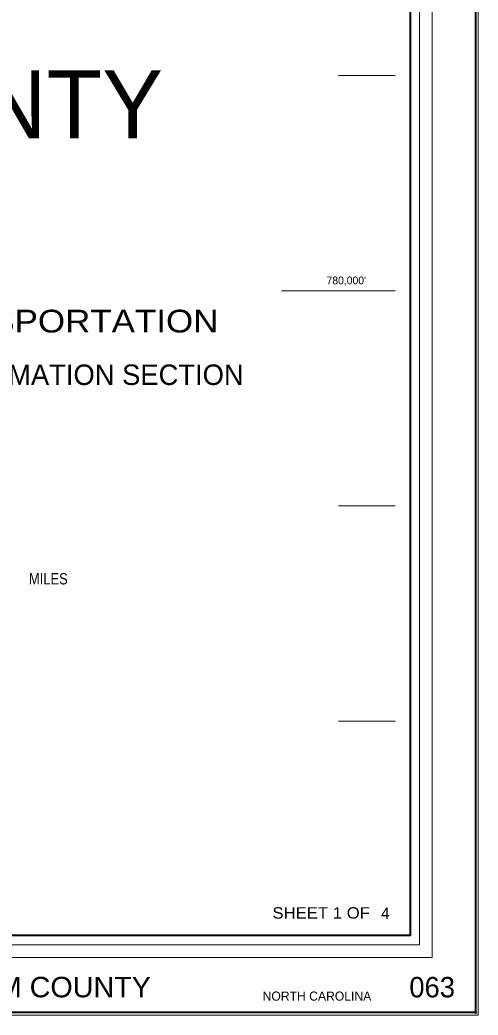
# Model space of a CAD drawing. Extents: x 557468 to 671249, y 227482 to 476869.
# Drawn here: x 656477 to 662967, y 227482 to 241581 of the extents above; entities that cross this region are included whole.
import ezdxf
from ezdxf.enums import TextEntityAlignment as Align

# ---------------------------------------------------------------- set-up
doc = ezdxf.new("R2010")
doc.units = 0
doc.header["$LTSCALE"] = 48
doc.header["$PDMODE"] = 32
doc.header["$PDSIZE"] = 24
for name, color, linetype, lineweight in [('1', 7, 'Continuous', 25), ('20', 7, 'Continuous', 40), ('61', 7, 'Continuous', 13)]:
    doc.layers.add(name, color=color, linetype=linetype, lineweight=lineweight)
doc.layers.add('12', color=7, linetype='Continuous')

msp = doc.modelspace()

# ---------------------------------------------------------------- linework, layer by layer
at = {"layer": '1', "lineweight": 13}
msp.add_lwpolyline([(662967.04, 227482.46), (566336.4, 227482.46), (566336.4, 283879.5), (662967.04, 283879.5)], close=True, dxfattribs=at)
at = {"layer": '1'}
msp.add_point((662932.04, 227517.46), dxfattribs=at)
at = {"layer": '20'}
for points in [[(566371.4, 283844.5), (662932.04, 283844.5), (662932.04, 227517.46), (566371.4, 227517.46)], [(569559.25, 282735.54), (662006.53, 282735.54), (662006.53, 228609.17), (569559.25, 228609.17)]]:
    msp.add_lwpolyline(points, close=True, dxfattribs=at)
at = {"layer": '20', "lineweight": 13}
msp.add_lwpolyline([(569250.06, 283061), (569250.06, 228299.89), (569428.61, 228478.57), (569428.61, 282866.17), (662137.14, 282866.17), (662137.14, 228478.57), (569428.61, 228478.57), (569250.06, 228299.89), (662315.72, 228299.89), (662315.72, 283061)], close=True, dxfattribs=at)
at = {"layer": '61'}
msp.add_line((660184.31, 237744), (661793.31, 237744), dxfattribs=at)
for points in [[(660988.81, 240792), (660990.81, 240792), (660992.81, 240792), (660994.81, 240792), (660996.81, 240792), (660998.81, 240792), (661000.81, 240792), (661002.81, 240792), (661004.81, 240792), (661006.81, 240792), (661008.81, 240792), (661010.81, 240792), (661012.81, 240792), (661014.81, 240792), (661016.81, 240792), (661018.81, 240792), (661020.81, 240792), (661022.81, 240792), (661024.81, 240792), (661026.81, 240792), (661028.81, 240792), (661030.81, 240792), (661032.81, 240792), (661034.81, 240792), (661036.81, 240792), (661038.81, 240792), (661040.81, 240792), (661042.81, 240792), (661044.81, 240792), (661046.81, 240792), (661048.81, 240792), (661050.81, 240792), (661052.81, 240792), (661054.81, 240792), (661056.81, 240792), (661058.81, 240792), (661060.81, 240792), (661062.81, 240792), (661064.81, 240792), (661066.81, 240792), (661068.81, 240792), (661070.81, 240792), (661072.81, 240792), (661074.81, 240792), (661076.81, 240792), (661078.81, 240792), (661080.81, 240792), (661082.81, 240792), (661084.81, 240792), (661086.81, 240792), (661088.81, 240792), (661090.81, 240792), (661092.81, 240792), (661094.81, 240792), (661096.81, 240792), (661098.81, 240792), (661100.81, 240792), (661102.81, 240792), (661104.81, 240792), (661106.81, 240792), (661108.81, 240792), (661110.81, 240792), (661112.81, 240792), (661114.81, 240792), (661116.81, 240792), (661118.81, 240792), (661120.81, 240792), (661122.81, 240792), (661124.81, 240792), (661126.81, 240792), (661128.81, 240792), (661130.81, 240792), (661132.81, 240792), (661134.81, 240792), (661136.81, 240792), (661138.81, 240792), (661140.81, 240792), (661142.81, 240792), (661144.81, 240792), (661146.81, 240792), (661148.81, 240792), (661150.81, 240792), (661152.81, 240792), (661154.81, 240792), (661156.81, 240792), (661158.81, 240792), (661160.81, 240792), (661162.81, 240792), (661164.81, 240792), (661166.81, 240792), (661168.81, 240792), (661170.81, 240792), (661172.81, 240792), (661174.81, 240792), (661176.81, 240792), (661178.81, 240792), (661180.81, 240792), (661182.81, 240792), (661184.81, 240792), (661186.81, 240792)], [(661186.81, 240792), (661188.81, 240792), (661190.81, 240792), (661192.81, 240792), (661194.81, 240792), (661196.81, 240792), (661198.81, 240792), (661200.81, 240792), (661202.81, 240792), (661204.81, 240792), (661206.81, 240792), (661208.81, 240792), (661210.81, 240792), (661212.81, 240792), (661214.81, 240792), (661216.81, 240792), (661218.81, 240792), (661220.81, 240792), (661222.81, 240792), (661224.81, 240792), (661226.81, 240792), (661228.81, 240792), (661230.81, 240792), (661232.81, 240792), (661234.81, 240792), (661236.81, 240792), (661238.81, 240792), (661240.81, 240792), (661242.81, 240792), (661244.81, 240792), (661246.81, 240792), (661248.81, 240792), (661250.81, 240792), (661252.81, 240792), (661254.81, 240792), (661256.81, 240792), (661258.81, 240792), (661260.81, 240792), (661262.81, 240792), (661264.81, 240792), (661266.81, 240792), (661268.81, 240792), (661270.81, 240792), (661272.81, 240792), (661274.81, 240792), (661276.81, 240792), (661278.81, 240792), (661280.81, 240792), (661282.81, 240792), (661284.81, 240792), (661286.81, 240792), (661288.81, 240792), (661290.81, 240792), (661292.81, 240792), (661294.81, 240792), (661296.81, 240792), (661298.81, 240792), (661300.81, 240792), (661302.81, 240792), (661304.81, 240792), (661306.81, 240792), (661308.81, 240792), (661310.81, 240792), (661312.81, 240792), (661314.81, 240792), (661316.81, 240792), (661318.81, 240792), (661320.81, 240792), (661322.81, 240792), (661324.81, 240792), (661326.81, 240792), (661328.81, 240792), (661330.81, 240792), (661332.81, 240792), (661334.81, 240792), (661336.81, 240792), (661338.81, 240792), (661340.81, 240792), (661342.81, 240792), (661344.81, 240792), (661346.81, 240792), (661348.81, 240792), (661350.81, 240792), (661352.81, 240792), (661354.81, 240792), (661356.81, 240792), (661358.81, 240792), (661360.81, 240792), (661362.81, 240792), (661364.81, 240792), (661366.81, 240792), (661368.81, 240792), (661370.81, 240792), (661372.81, 240792), (661374.81, 240792), (661376.81, 240792), (661378.81, 240792), (661380.81, 240792), (661382.81, 240792), (661384.81, 240792)], [(661384.81, 240792), (661386.81, 240792), (661388.81, 240792), (661390.81, 240792), (661392.81, 240792), (661394.81, 240792), (661396.81, 240792), (661398.81, 240792), (661400.81, 240792), (661402.81, 240792), (661404.81, 240792), (661406.81, 240792), (661408.81, 240792), (661410.81, 240792), (661412.81, 240792), (661414.81, 240792), (661416.81, 240792), (661418.81, 240792), (661420.81, 240792), (661422.81, 240792), (661424.81, 240792), (661426.81, 240792), (661428.81, 240792), (661430.81, 240792), (661432.81, 240792), (661434.81, 240792), (661436.81, 240792), (661438.81, 240792), (661440.81, 240792), (661442.81, 240792), (661444.81, 240792), (661446.81, 240792), (661448.81, 240792), (661450.81, 240792), (661452.81, 240792), (661454.81, 240792), (661456.81, 240792), (661458.81, 240792), (661460.81, 240792), (661462.81, 240792), (661464.81, 240792), (661466.81, 240792), (661468.81, 240792), (661470.81, 240792), (661472.81, 240792), (661474.81, 240792), (661476.81, 240792), (661478.81, 240792), (661480.81, 240792), (661482.81, 240792), (661484.81, 240792), (661486.81, 240792), (661488.81, 240792), (661490.81, 240792), (661492.81, 240792), (661494.81, 240792), (661496.81, 240792), (661498.81, 240792), (661500.81, 240792), (661502.81, 240792), (661504.81, 240792), (661506.81, 240792), (661508.81, 240792), (661510.81, 240792), (661512.81, 240792), (661514.81, 240792), (661516.81, 240792), (661518.81, 240792), (661520.81, 240792), (661522.81, 240792), (661524.81, 240792), (661526.81, 240792), (661528.81, 240792), (661530.81, 240792), (661532.81, 240792), (661534.81, 240792), (661536.81, 240792), (661538.81, 240792), (661540.81, 240792), (661542.81, 240792), (661544.81, 240792), (661546.81, 240792), (661548.81, 240792), (661550.81, 240792), (661552.81, 240792), (661554.81, 240792), (661556.81, 240792), (661558.81, 240792), (661560.81, 240792), (661562.81, 240792), (661564.81, 240792), (661566.81, 240792), (661568.81, 240792), (661570.81, 240792), (661572.81, 240792), (661574.81, 240792), (661576.81, 240792), (661578.81, 240792), (661580.81, 240792), (661582.81, 240792)], [(661582.81, 240792), (661584.81, 240792), (661586.81, 240792), (661588.81, 240792), (661590.81, 240792), (661592.81, 240792), (661594.81, 240792), (661596.81, 240792), (661598.81, 240792), (661600.81, 240792), (661602.81, 240792), (661604.81, 240792), (661606.81, 240792), (661608.81, 240792), (661610.81, 240792), (661612.81, 240792), (661614.81, 240792), (661616.81, 240792), (661618.81, 240792), (661620.81, 240792), (661622.81, 240792), (661624.81, 240792), (661626.81, 240792), (661628.81, 240792), (661630.81, 240792), (661632.81, 240792), (661634.81, 240792), (661636.81, 240792), (661638.81, 240792), (661640.81, 240792), (661642.81, 240792), (661644.81, 240792), (661646.81, 240792), (661648.81, 240792), (661650.81, 240792), (661652.81, 240792), (661654.81, 240792), (661656.81, 240792), (661658.81, 240792), (661660.81, 240792), (661662.81, 240792), (661664.81, 240792), (661666.81, 240792), (661668.81, 240792), (661670.81, 240792), (661672.81, 240792), (661674.81, 240792), (661676.81, 240792), (661678.81, 240792), (661680.81, 240792), (661682.81, 240792), (661684.81, 240792), (661686.81, 240792), (661688.81, 240792), (661690.81, 240792), (661692.81, 240792), (661694.81, 240792), (661696.81, 240792), (661698.81, 240792), (661700.81, 240792), (661702.81, 240792), (661704.81, 240792), (661706.81, 240792), (661708.81, 240792), (661710.81, 240792), (661712.81, 240792), (661714.81, 240792), (661716.81, 240792), (661718.81, 240792), (661720.81, 240792), (661722.81, 240792), (661724.81, 240792), (661726.81, 240792), (661728.81, 240792), (661730.81, 240792), (661732.81, 240792), (661734.81, 240792), (661736.81, 240792), (661738.81, 240792), (661740.81, 240792), (661742.81, 240792), (661744.81, 240792), (661746.81, 240792), (661748.81, 240792), (661750.81, 240792), (661752.81, 240792), (661754.81, 240792), (661756.81, 240792), (661758.81, 240792), (661760.81, 240792), (661762.81, 240792), (661764.81, 240792), (661766.81, 240792), (661768.81, 240792), (661770.81, 240792), (661772.81, 240792), (661774.81, 240792), (661776.81, 240792), (661778.81, 240792), (661780.81, 240792)], [(661780.81, 240792), (661782.81, 240792), (661784.81, 240792), (661786.81, 240792), (661788.81, 240792), (661790.81, 240792), (661793.31, 240792)], [(660988.81, 234696), (660990.81, 234696), (660992.81, 234696), (660994.81, 234696), (660996.81, 234696), (660998.81, 234696), (661000.81, 234696), (661002.81, 234696), (661004.81, 234696), (661006.81, 234696), (661008.81, 234696), (661010.81, 234696), (661012.81, 234696), (661014.81, 234696), (661016.81, 234696), (661018.81, 234696), (661020.81, 234696), (661022.81, 234696), (661024.81, 234696), (661026.81, 234696), (661028.81, 234696), (661030.81, 234696), (661032.81, 234696), (661034.81, 234696), (661036.81, 234696), (661038.81, 234696), (661040.81, 234696), (661042.81, 234696), (661044.81, 234696), (661046.81, 234696), (661048.81, 234696), (661050.81, 234696), (661052.81, 234696), (661054.81, 234696), (661056.81, 234696), (661058.81, 234696), (661060.81, 234696), (661062.81, 234696), (661064.81, 234696), (661066.81, 234696), (661068.81, 234696), (661070.81, 234696), (661072.81, 234696), (661074.81, 234696), (661076.81, 234696), (661078.81, 234696), (661080.81, 234696), (661082.81, 234696), (661084.81, 234696), (661086.81, 234696), (661088.81, 234696), (661090.81, 234696), (661092.81, 234696), (661094.81, 234696), (661096.81, 234696), (661098.81, 234696), (661100.81, 234696), (661102.81, 234696), (661104.81, 234696), (661106.81, 234696), (661108.81, 234696), (661110.81, 234696), (661112.81, 234696), (661114.81, 234696), (661116.81, 234696), (661118.81, 234696), (661120.81, 234696), (661122.81, 234696), (661124.81, 234696), (661126.81, 234696), (661128.81, 234696), (661130.81, 234696), (661132.81, 234696), (661134.81, 234696), (661136.81, 234696), (661138.81, 234696), (661140.81, 234696), (661142.81, 234696), (661144.81, 234696), (661146.81, 234696), (661148.81, 234696), (661150.81, 234696), (661152.81, 234696), (661154.81, 234696), (661156.81, 234696), (661158.81, 234696), (661160.81, 234696), (661162.81, 234696), (661164.81, 234696), (661166.81, 234696), (661168.81, 234696), (661170.81, 234696), (661172.81, 234696), (661174.81, 234696), (661176.81, 234696), (661178.81, 234696), (661180.81, 234696), (661182.81, 234696), (661184.81, 234696), (661186.81, 234696)], [(661186.81, 234696), (661188.81, 234696), (661190.81, 234696), (661192.81, 234696), (661194.81, 234696), (661196.81, 234696), (661198.81, 234696), (661200.81, 234696), (661202.81, 234696), (661204.81, 234696), (661206.81, 234696), (661208.81, 234696), (661210.81, 234696), (661212.81, 234696), (661214.81, 234696), (661216.81, 234696), (661218.81, 234696), (661220.81, 234696), (661222.81, 234696), (661224.81, 234696), (661226.81, 234696), (661228.81, 234696), (661230.81, 234696), (661232.81, 234696), (661234.81, 234696), (661236.81, 234696), (661238.81, 234696), (661240.81, 234696), (661242.81, 234696), (661244.81, 234696), (661246.81, 234696), (661248.81, 234696), (661250.81, 234696), (661252.81, 234696), (661254.81, 234696), (661256.81, 234696), (661258.81, 234696), (661260.81, 234696), (661262.81, 234696), (661264.81, 234696), (661266.81, 234696), (661268.81, 234696), (661270.81, 234696), (661272.81, 234696), (661274.81, 234696), (661276.81, 234696), (661278.81, 234696), (661280.81, 234696), (661282.81, 234696), (661284.81, 234696), (661286.81, 234696), (661288.81, 234696), (661290.81, 234696), (661292.81, 234696), (661294.81, 234696), (661296.81, 234696), (661298.81, 234696), (661300.81, 234696), (661302.81, 234696), (661304.81, 234696), (661306.81, 234696), (661308.81, 234696), (661310.81, 234696), (661312.81, 234696), (661314.81, 234696), (661316.81, 234696), (661318.81, 234696), (661320.81, 234696), (661322.81, 234696), (661324.81, 234696), (661326.81, 234696), (661328.81, 234696), (661330.81, 234696), (661332.81, 234696), (661334.81, 234696), (661336.81, 234696), (661338.81, 234696), (661340.81, 234696), (661342.81, 234696), (661344.81, 234696), (661346.81, 234696), (661348.81, 234696), (661350.81, 234696), (661352.81, 234696), (661354.81, 234696), (661356.81, 234696), (661358.81, 234696), (661360.81, 234696), (661362.81, 234696), (661364.81, 234696), (661366.81, 234696), (661368.81, 234696), (661370.81, 234696), (661372.81, 234696), (661374.81, 234696), (661376.81, 234696), (661378.81, 234696), (661380.81, 234696), (661382.81, 234696), (661384.81, 234696)], [(661384.81, 234696), (661386.81, 234696), (661388.81, 234696), (661390.81, 234696), (661392.81, 234696), (661394.81, 234696), (661396.81, 234696), (661398.81, 234696), (661400.81, 234696), (661402.81, 234696), (661404.81, 234696), (661406.81, 234696), (661408.81, 234696), (661410.81, 234696), (661412.81, 234696), (661414.81, 234696), (661416.81, 234696), (661418.81, 234696), (661420.81, 234696), (661422.81, 234696), (661424.81, 234696), (661426.81, 234696), (661428.81, 234696), (661430.81, 234696), (661432.81, 234696), (661434.81, 234696), (661436.81, 234696), (661438.81, 234696), (661440.81, 234696), (661442.81, 234696), (661444.81, 234696), (661446.81, 234696), (661448.81, 234696), (661450.81, 234696), (661452.81, 234696), (661454.81, 234696), (661456.81, 234696), (661458.81, 234696), (661460.81, 234696), (661462.81, 234696), (661464.81, 234696), (661466.81, 234696), (661468.81, 234696), (661470.81, 234696), (661472.81, 234696), (661474.81, 234696), (661476.81, 234696), (661478.81, 234696), (661480.81, 234696), (661482.81, 234696), (661484.81, 234696), (661486.81, 234696), (661488.81, 234696), (661490.81, 234696), (661492.81, 234696), (661494.81, 234696), (661496.81, 234696), (661498.81, 234696), (661500.81, 234696), (661502.81, 234696), (661504.81, 234696), (661506.81, 234696), (661508.81, 234696), (661510.81, 234696), (661512.81, 234696), (661514.81, 234696), (661516.81, 234696), (661518.81, 234696), (661520.81, 234696), (661522.81, 234696), (661524.81, 234696), (661526.81, 234696), (661528.81, 234696), (661530.81, 234696), (661532.81, 234696), (661534.81, 234696), (661536.81, 234696), (661538.81, 234696), (661540.81, 234696), (661542.81, 234696), (661544.81, 234696), (661546.81, 234696), (661548.81, 234696), (661550.81, 234696), (661552.81, 234696), (661554.81, 234696), (661556.81, 234696), (661558.81, 234696), (661560.81, 234696), (661562.81, 234696), (661564.81, 234696), (661566.81, 234696), (661568.81, 234696), (661570.81, 234696), (661572.81, 234696), (661574.81, 234696), (661576.81, 234696), (661578.81, 234696), (661580.81, 234696), (661582.81, 234696)], [(661582.81, 234696), (661584.81, 234696), (661586.81, 234696), (661588.81, 234696), (661590.81, 234696), (661592.81, 234696), (661594.81, 234696), (661596.81, 234696), (661598.81, 234696), (661600.81, 234696), (661602.81, 234696), (661604.81, 234696), (661606.81, 234696), (661608.81, 234696), (661610.81, 234696), (661612.81, 234696), (661614.81, 234696), (661616.81, 234696), (661618.81, 234696), (661620.81, 234696), (661622.81, 234696), (661624.81, 234696), (661626.81, 234696), (661628.81, 234696), (661630.81, 234696), (661632.81, 234696), (661634.81, 234696), (661636.81, 234696), (661638.81, 234696), (661640.81, 234696), (661642.81, 234696), (661644.81, 234696), (661646.81, 234696), (661648.81, 234696), (661650.81, 234696), (661652.81, 234696), (661654.81, 234696), (661656.81, 234696), (661658.81, 234696), (661660.81, 234696), (661662.81, 234696), (661664.81, 234696), (661666.81, 234696), (661668.81, 234696), (661670.81, 234696), (661672.81, 234696), (661674.81, 234696), (661676.81, 234696), (661678.81, 234696), (661680.81, 234696), (661682.81, 234696), (661684.81, 234696), (661686.81, 234696), (661688.81, 234696), (661690.81, 234696), (661692.81, 234696), (661694.81, 234696), (661696.81, 234696), (661698.81, 234696), (661700.81, 234696), (661702.81, 234696), (661704.81, 234696), (661706.81, 234696), (661708.81, 234696), (661710.81, 234696), (661712.81, 234696), (661714.81, 234696), (661716.81, 234696), (661718.81, 234696), (661720.81, 234696), (661722.81, 234696), (661724.81, 234696), (661726.81, 234696), (661728.81, 234696), (661730.81, 234696), (661732.81, 234696), (661734.81, 234696), (661736.81, 234696), (661738.81, 234696), (661740.81, 234696), (661742.81, 234696), (661744.81, 234696), (661746.81, 234696), (661748.81, 234696), (661750.81, 234696), (661752.81, 234696), (661754.81, 234696), (661756.81, 234696), (661758.81, 234696), (661760.81, 234696), (661762.81, 234696), (661764.81, 234696), (661766.81, 234696), (661768.81, 234696), (661770.81, 234696), (661772.81, 234696), (661774.81, 234696), (661776.81, 234696), (661778.81, 234696), (661780.81, 234696)], [(661780.81, 234696), (661782.81, 234696), (661784.81, 234696), (661786.81, 234696), (661788.81, 234696), (661790.81, 234696), (661793.31, 234696)], [(660988.81, 231648), (660990.81, 231648), (660992.81, 231648), (660994.81, 231648), (660996.81, 231648), (660998.81, 231648), (661000.81, 231648), (661002.81, 231648), (661004.81, 231648), (661006.81, 231648), (661008.81, 231648), (661010.81, 231648), (661012.81, 231648), (661014.81, 231648), (661016.81, 231648), (661018.81, 231648), (661020.81, 231648), (661022.81, 231648), (661024.81, 231648), (661026.81, 231648), (661028.81, 231648), (661030.81, 231648), (661032.81, 231648), (661034.81, 231648), (661036.81, 231648), (661038.81, 231648), (661040.81, 231648), (661042.81, 231648), (661044.81, 231648), (661046.81, 231648), (661048.81, 231648), (661050.81, 231648), (661052.81, 231648), (661054.81, 231648), (661056.81, 231648), (661058.81, 231648), (661060.81, 231648), (661062.81, 231648), (661064.81, 231648), (661066.81, 231648), (661068.81, 231648), (661070.81, 231648), (661072.81, 231648), (661074.81, 231648), (661076.81, 231648), (661078.81, 231648), (661080.81, 231648), (661082.81, 231648), (661084.81, 231648), (661086.81, 231648), (661088.81, 231648), (661090.81, 231648), (661092.81, 231648), (661094.81, 231648), (661096.81, 231648), (661098.81, 231648), (661100.81, 231648), (661102.81, 231648), (661104.81, 231648), (661106.81, 231648), (661108.81, 231648), (661110.81, 231648), (661112.81, 231648), (661114.81, 231648), (661116.81, 231648), (661118.81, 231648), (661120.81, 231648), (661122.81, 231648), (661124.81, 231648), (661126.81, 231648), (661128.81, 231648), (661130.81, 231648), (661132.81, 231648), (661134.81, 231648), (661136.81, 231648), (661138.81, 231648), (661140.81, 231648), (661142.81, 231648), (661144.81, 231648), (661146.81, 231648), (661148.81, 231648), (661150.81, 231648), (661152.81, 231648), (661154.81, 231648), (661156.81, 231648), (661158.81, 231648), (661160.81, 231648), (661162.81, 231648), (661164.81, 231648), (661166.81, 231648), (661168.81, 231648), (661170.81, 231648), (661172.81, 231648), (661174.81, 231648), (661176.81, 231648), (661178.81, 231648), (661180.81, 231648), (661182.81, 231648), (661184.81, 231648), (661186.81, 231648)], [(661186.81, 231648), (661188.81, 231648), (661190.81, 231648), (661192.81, 231648), (661194.81, 231648), (661196.81, 231648), (661198.81, 231648), (661200.81, 231648), (661202.81, 231648), (661204.81, 231648), (661206.81, 231648), (661208.81, 231648), (661210.81, 231648), (661212.81, 231648), (661214.81, 231648), (661216.81, 231648), (661218.81, 231648), (661220.81, 231648), (661222.81, 231648), (661224.81, 231648), (661226.81, 231648), (661228.81, 231648), (661230.81, 231648), (661232.81, 231648), (661234.81, 231648), (661236.81, 231648), (661238.81, 231648), (661240.81, 231648), (661242.81, 231648), (661244.81, 231648), (661246.81, 231648), (661248.81, 231648), (661250.81, 231648), (661252.81, 231648), (661254.81, 231648), (661256.81, 231648), (661258.81, 231648), (661260.81, 231648), (661262.81, 231648), (661264.81, 231648), (661266.81, 231648), (661268.81, 231648), (661270.81, 231648), (661272.81, 231648), (661274.81, 231648), (661276.81, 231648), (661278.81, 231648), (661280.81, 231648), (661282.81, 231648), (661284.81, 231648), (661286.81, 231648), (661288.81, 231648), (661290.81, 231648), (661292.81, 231648), (661294.81, 231648), (661296.81, 231648), (661298.81, 231648), (661300.81, 231648), (661302.81, 231648), (661304.81, 231648), (661306.81, 231648), (661308.81, 231648), (661310.81, 231648), (661312.81, 231648), (661314.81, 231648), (661316.81, 231648), (661318.81, 231648), (661320.81, 231648), (661322.81, 231648), (661324.81, 231648), (661326.81, 231648), (661328.81, 231648), (661330.81, 231648), (661332.81, 231648), (661334.81, 231648), (661336.81, 231648), (661338.81, 231648), (661340.81, 231648), (661342.81, 231648), (661344.81, 231648), (661346.81, 231648), (661348.81, 231648), (661350.81, 231648), (661352.81, 231648), (661354.81, 231648), (661356.81, 231648), (661358.81, 231648), (661360.81, 231648), (661362.81, 231648), (661364.81, 231648), (661366.81, 231648), (661368.81, 231648), (661370.81, 231648), (661372.81, 231648), (661374.81, 231648), (661376.81, 231648), (661378.81, 231648), (661380.81, 231648), (661382.81, 231648), (661384.81, 231648)], [(661384.81, 231648), (661386.81, 231648), (661388.81, 231648), (661390.81, 231648), (661392.81, 231648), (661394.81, 231648), (661396.81, 231648), (661398.81, 231648), (661400.81, 231648), (661402.81, 231648), (661404.81, 231648), (661406.81, 231648), (661408.81, 231648), (661410.81, 231648), (661412.81, 231648), (661414.81, 231648), (661416.81, 231648), (661418.81, 231648), (661420.81, 231648), (661422.81, 231648), (661424.81, 231648), (661426.81, 231648), (661428.81, 231648), (661430.81, 231648), (661432.81, 231648), (661434.81, 231648), (661436.81, 231648), (661438.81, 231648), (661440.81, 231648), (661442.81, 231648), (661444.81, 231648), (661446.81, 231648), (661448.81, 231648), (661450.81, 231648), (661452.81, 231648), (661454.81, 231648), (661456.81, 231648), (661458.81, 231648), (661460.81, 231648), (661462.81, 231648), (661464.81, 231648), (661466.81, 231648), (661468.81, 231648), (661470.81, 231648), (661472.81, 231648), (661474.81, 231648), (661476.81, 231648), (661478.81, 231648), (661480.81, 231648), (661482.81, 231648), (661484.81, 231648), (661486.81, 231648), (661488.81, 231648), (661490.81, 231648), (661492.81, 231648), (661494.81, 231648), (661496.81, 231648), (661498.81, 231648), (661500.81, 231648), (661502.81, 231648), (661504.81, 231648), (661506.81, 231648), (661508.81, 231648), (661510.81, 231648), (661512.81, 231648), (661514.81, 231648), (661516.81, 231648), (661518.81, 231648), (661520.81, 231648), (661522.81, 231648), (661524.81, 231648), (661526.81, 231648), (661528.81, 231648), (661530.81, 231648), (661532.81, 231648), (661534.81, 231648), (661536.81, 231648), (661538.81, 231648), (661540.81, 231648), (661542.81, 231648), (661544.81, 231648), (661546.81, 231648), (661548.81, 231648), (661550.81, 231648), (661552.81, 231648), (661554.81, 231648), (661556.81, 231648), (661558.81, 231648), (661560.81, 231648), (661562.81, 231648), (661564.81, 231648), (661566.81, 231648), (661568.81, 231648), (661570.81, 231648), (661572.81, 231648), (661574.81, 231648), (661576.81, 231648), (661578.81, 231648), (661580.81, 231648), (661582.81, 231648)], [(661582.81, 231648), (661584.81, 231648), (661586.81, 231648), (661588.81, 231648), (661590.81, 231648), (661592.81, 231648), (661594.81, 231648), (661596.81, 231648), (661598.81, 231648), (661600.81, 231648), (661602.81, 231648), (661604.81, 231648), (661606.81, 231648), (661608.81, 231648), (661610.81, 231648), (661612.81, 231648), (661614.81, 231648), (661616.81, 231648), (661618.81, 231648), (661620.81, 231648), (661622.81, 231648), (661624.81, 231648), (661626.81, 231648), (661628.81, 231648), (661630.81, 231648), (661632.81, 231648), (661634.81, 231648), (661636.81, 231648), (661638.81, 231648), (661640.81, 231648), (661642.81, 231648), (661644.81, 231648), (661646.81, 231648), (661648.81, 231648), (661650.81, 231648), (661652.81, 231648), (661654.81, 231648), (661656.81, 231648), (661658.81, 231648), (661660.81, 231648), (661662.81, 231648), (661664.81, 231648), (661666.81, 231648), (661668.81, 231648), (661670.81, 231648), (661672.81, 231648), (661674.81, 231648), (661676.81, 231648), (661678.81, 231648), (661680.81, 231648), (661682.81, 231648), (661684.81, 231648), (661686.81, 231648), (661688.81, 231648), (661690.81, 231648), (661692.81, 231648), (661694.81, 231648), (661696.81, 231648), (661698.81, 231648), (661700.81, 231648), (661702.81, 231648), (661704.81, 231648), (661706.81, 231648), (661708.81, 231648), (661710.81, 231648), (661712.81, 231648), (661714.81, 231648), (661716.81, 231648), (661718.81, 231648), (661720.81, 231648), (661722.81, 231648), (661724.81, 231648), (661726.81, 231648), (661728.81, 231648), (661730.81, 231648), (661732.81, 231648), (661734.81, 231648), (661736.81, 231648), (661738.81, 231648), (661740.81, 231648), (661742.81, 231648), (661744.81, 231648), (661746.81, 231648), (661748.81, 231648), (661750.81, 231648), (661752.81, 231648), (661754.81, 231648), (661756.81, 231648), (661758.81, 231648), (661760.81, 231648), (661762.81, 231648), (661764.81, 231648), (661766.81, 231648), (661768.81, 231648), (661770.81, 231648), (661772.81, 231648), (661774.81, 231648), (661776.81, 231648), (661778.81, 231648), (661780.81, 231648)], [(661780.81, 231648), (661782.81, 231648), (661784.81, 231648), (661786.81, 231648), (661788.81, 231648), (661790.81, 231648), (661793.31, 231648)]]:
    msp.add_lwpolyline(points, dxfattribs=at)

# ---------------------------------------------------------------- texts
at = {"layer": '12'}
msp.add_text('     DURHAM COUNTY    ', height=965.6, dxfattribs=at).set_placement((652586.77, 239902.4), align=Align.CENTER)
at = {"layer": '12', "width": 1.15}
msp.add_text('NORTH CAROLINA DEPARTMENT OF TRANSPORTATION', height=321.8, rotation=0.007, dxfattribs=at).set_placement((652539.22, 237152.17), align=Align.CENTER)
at = {"layer": '12'}
msp.add_text('STATE ROAD MAINTENANCE UNIT - MAPPING AND INFORMATION SECTION', height=289.7, rotation=0.002, dxfattribs=at).set_placement((652587.18, 236408.9), align=Align.CENTER)
at = {"layer": '20'}
for s, height, width, p in [('MILES', 161, 0.85, (656879.73, 233583.36)), ('SHEET 1 OF', 160.9, 1.1, (660744.4, 228849.48)), ('DURHAM COUNTY      ', 289.7, 1.05, (656863.86, 227734.76))]:
    msp.add_text(s, height=height, dxfattribs=dict(at, width=width)).set_placement(p, align=Align.CENTER)
for s, height, p in [('4  ', 160.9, (661712.51, 228845.57)), ('063', 289.7, (662316.16, 227733.42))]:
    msp.add_text(s, height=height, dxfattribs=at).set_placement(p, align=Align.CENTER)
msp.add_text('NORTH CAROLINA', height=128.7, dxfattribs=at).set_placement((659914.8, 227687.31))
at = {"layer": '61'}
msp.add_text("780,000'", height=110, dxfattribs=at).set_placement((661100.19, 237835.5), align=Align.CENTER)

doc.saveas('drawing.dxf')
